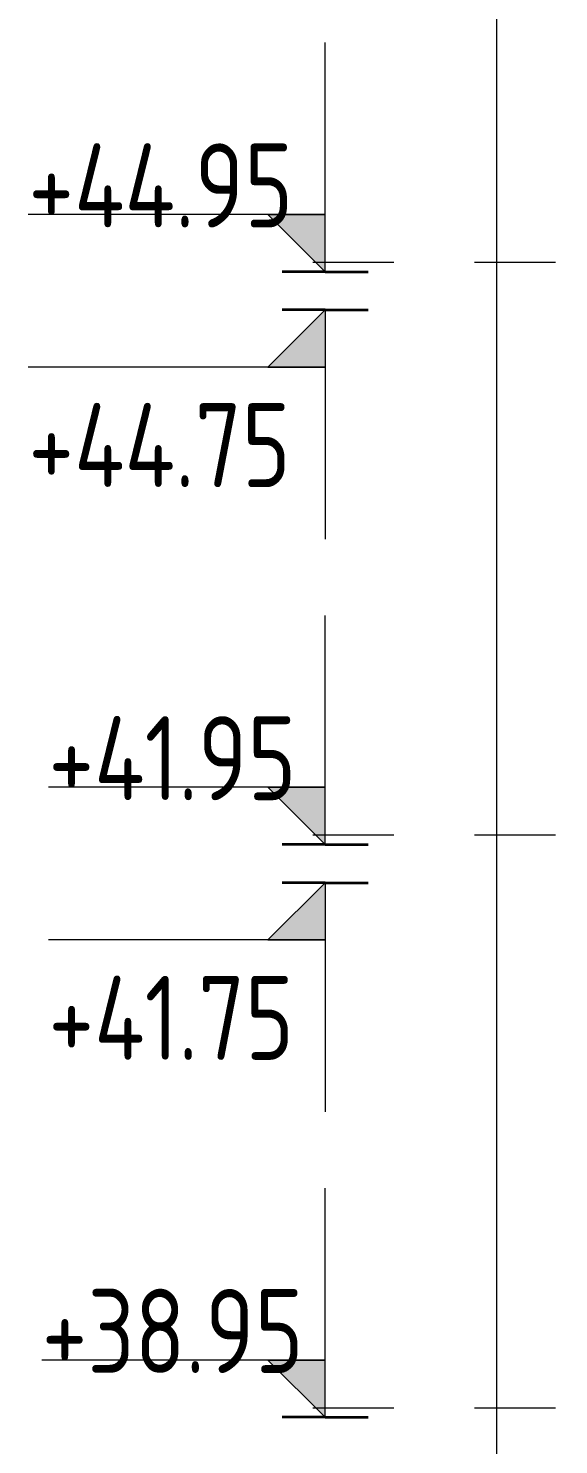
# Model space of a CAD drawing. Header units: millimetres. Extents: x 18162 to 7085488, y 72188 to 247925.
# Drawn here: x 6550509 to 6553288, y 149148 to 156567 of the extents above; entities that cross this region are included whole.
import ezdxf

# ---------------------------------------------------------------- set-up
doc = ezdxf.new("R2010")
doc.units = ezdxf.units.MM
doc.header["$MEASUREMENT"] = 0
doc.linetypes.add('Dashed', pattern=[423.333333, 211.666667, -211.666667])
doc.styles.add('GENERATED_STYLE_3', font='', dxfattribs={"width": 0.8})
doc.styles.get('GENERATED_STYLE_3').set_extended_font_data('ISOCPEUR MON')
doc.dimstyles.new('GENERATED_STYLE__32', dxfattribs={"dimtxt": 440.00001, "dimasz": 228, "dimexe": 0.18, "dimexo": 50, "dimgap": 0, "dimtad": 1, "dimdec": 0, "dimzin": 0, "dimdsep": 46, "dimtxsty": 'GENERATED_STYLE_3', "dimblk": 'ARROWHEAD_2', "dimblk1": 'ARROWHEAD_2', "dimblk2": 'ARROWHEAD_2', "dimcen": 0.09, "dimclrd": 13, "dimclre": 13, "dimclrt": 13, "dimadec": 0, "dimazin": 0, "dimtfac": 1, "dimtdec": 4, "dimtmove": 0, "dimatfit": 3, "dimfxl": 1, "dimtolj": 1, "dimtzin": 0, "dimarcsym": 0})

# ---------------------------------------------------------------- blocks, each defined once
blk = doc.blocks.new('*D3418', base_point=(6480357.9, 110341.8))
at = {"color": 12, "linetype": 'Continuous', "lineweight": 35}
for p, q in [((6552814.1, 160878.4), (6553114.1, 160705.2)), ((6552814.1, 110008.4), (6553114.1, 109835.2))]:
    blk.add_line(p, q, dxfattribs=at)
at = {"color": 13, "linetype": 'Continuous', "lineweight": 13}
for p, q in [((6558603.6, 160791.8), (6552739.1, 160791.8)), ((6552964.1, 109921.8), (6552964.1, 160791.8)), ((6557253.6, 109921.8), (6552739.1, 109921.8)), ((6552964.1, 109775.1), (6552964.1, 109921.8))]:
    blk.add_line(p, q, dxfattribs=at)
at = {"color": 13, "lineweight": 13, "insert": (6553091.7, 134680.6), "char_height": 440, "attachment_point": 7, "rotation": 90, "style": 'GENERATED_STYLE_3'}
blk.add_mtext('\\A1;{\\pql;\\fISOCPEUR MON|b0|i0|c0|p0;\\W0.800000;50,870}', dxfattribs=at)
blk = doc.blocks.new('ARROWHEAD_2')
at = {"color": 0, "linetype": 'Continuous', "lineweight": 0}
for p, q in [((-0.378, -0.655), (0.378, 0.655)), ((0, 0), (-1, 0))]:
    blk.add_line(p, q, dxfattribs=at)

msp = doc.modelspace()

# ---------------------------------------------------------------- hatches: boundary and pattern name
at = {"linetype": 'Continuous', "lineweight": 13}
for points in [[(6552064.1, 155291.8), (6552064.1, 155591.8), (6551764.1, 155591.8)], [(6552064.1, 155091.8), (6551764.1, 154791.8), (6552064.1, 154791.8)], [(6552064.1, 152291.8), (6552064.1, 152591.8), (6551764.1, 152591.8)], [(6552064.1, 152091.8), (6551764.1, 151791.8), (6552064.1, 151791.8)], [(6552064.1, 149291.8), (6552064.1, 149591.8), (6551764.1, 149591.8)]]:
    msp.add_hatch(color=13, dxfattribs=at).paths.add_polyline_path(points)

# ---------------------------------------------------------------- linework, layer by layer
at = {"color": 13, "linetype": 'Continuous', "lineweight": 13}
for p, q in [((6552064.1, 155291.8), (6552064.1, 156491.8)), ((6552064.1, 155591.8), (6550509, 155591.8)), ((6552064.1, 155291.8), (6551764.1, 155591.8)), ((6551764.1, 155591.8), (6552064.1, 155591.8)), ((6552064.1, 155091.8), (6551764.1, 154791.8)), ((6552064.1, 155091.8), (6552064.1, 153891.8)), ((6552064.1, 154791.8), (6550509, 154791.8)), ((6551764.1, 154791.8), (6552064.1, 154791.8)), ((6552064.1, 152291.8), (6552064.1, 153491.8)), ((6552064.1, 152591.8), (6550614.4, 152591.8)), ((6552064.1, 152291.8), (6551764.1, 152591.8)), ((6551764.1, 152591.8), (6552064.1, 152591.8)), ((6552064.1, 152091.8), (6551764.1, 151791.8)), ((6552064.1, 152091.8), (6552064.1, 150891.8)), ((6552064.1, 151791.8), (6550614.4, 151791.8)), ((6551764.1, 151791.8), (6552064.1, 151791.8)), ((6552064.1, 149291.8), (6552064.1, 150491.8)), ((6552064.1, 149591.8), (6550579.2, 149591.8)), ((6552064.1, 149291.8), (6551764.1, 149591.8)), ((6551764.1, 149591.8), (6552064.1, 149591.8))]:
    msp.add_line(p, q, dxfattribs=at)
at = {"color": 8, "linetype": 'Dashed', "lineweight": 13, "ltscale": 2}
for p, q in [((6552000.8, 155341.8), (6583543.5, 155341.8)), ((6552000.8, 152341.8), (6583543.5, 152341.8)), ((6552000.8, 149341.8), (6583543.5, 149341.8))]:
    msp.add_line(p, q, dxfattribs=at)
at = {"color": 12, "linetype": 'Continuous', "lineweight": 35}
for p, q in [((6552064.1, 155291.8), (6551839.1, 155291.8)), ((6552064.1, 155291.8), (6552289.1, 155291.8)), ((6552064.1, 155091.8), (6551839.1, 155091.8)), ((6552064.1, 155091.8), (6552289.1, 155091.8)), ((6552064.1, 152291.8), (6551839.1, 152291.8)), ((6552064.1, 152291.8), (6552289.1, 152291.8)), ((6552064.1, 152091.8), (6551839.1, 152091.8)), ((6552064.1, 152091.8), (6552289.1, 152091.8)), ((6552064.1, 149291.8), (6551839.1, 149291.8)), ((6552064.1, 149291.8), (6552289.1, 149291.8))]:
    msp.add_line(p, q, dxfattribs=at)

# ---------------------------------------------------------------- texts
at = {"color": 13, "lineweight": 13, "char_height": 440, "attachment_point": 7, "style": 'GENERATED_STYLE_3'}
for s, insert in [('\\A1;{\\pql;\\fISOCPEUR MON|b0|i0|c0|p0;\\W0.800000;+44.95}', (6550509, 155524)), ('\\A1;{\\pql;\\fISOCPEUR MON|b0|i0|c0|p0;\\W0.800000;+44.75}', (6550509, 154164)), ('\\A1;{\\pql;\\fISOCPEUR MON|b0|i0|c0|p0;\\W0.800000;+41.95}', (6550614.4, 152524)), ('\\A1;{\\pql;\\fISOCPEUR MON|b0|i0|c0|p0;\\W0.800000;+41.75}', (6550614.4, 151164)), ('\\A1;{\\pql;\\fISOCPEUR MON|b0|i0|c0|p0;\\W0.800000;+38.95}', (6550579.2, 149524))]:
    msp.add_mtext(s, dxfattribs=dict(at, insert=insert))

# ---------------------------------------------------------------- dimensions: what is measured, and where the dimension line sits
at = {"color": 13, "linetype": 'Continuous', "lineweight": 13}
dim = msp.add_linear_dim(base=(6552964.1, 160791.8), p1=(6557303.6, 109921.8), p2=(6558653.6, 160791.8), angle=90, dimstyle='GENERATED_STYLE__32', dxfattribs=at)
dim.commit()
dim.dimension.update_dxf_attribs({"geometry": '*D3418', "text_midpoint": (6552656.1, 135585), "dimtype": 160, "text_rotation": 90})

doc.saveas('drawing.dxf')
